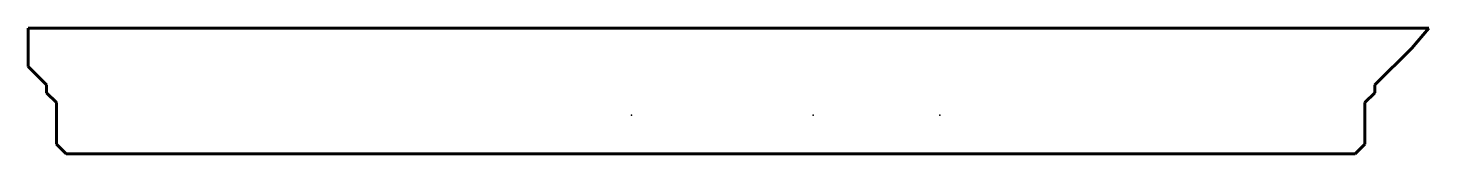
# Model space of a CAD drawing. Header units: millimetres. Extents: x -24 to 2082, y -151 to 38.
import ezdxf

# ---------------------------------------------------------------- set-up
doc = ezdxf.new("R2010")
doc.units = ezdxf.units.MM
doc.linetypes.add('K5LT32768', pattern=[0])
doc.linetypes.add('K5LT32769', pattern=[0])
doc.layers.add('Системный слой', color=7, linetype='Continuous')

msp = doc.modelspace()

# ---------------------------------------------------------------- linework, layer by layer
at = {"color": 7, "linetype": 'K5LT32769', "lineweight": 60}
for p, q in [((-23.9, -19), (-23.9, 38.4)), ((4.1, -47), (-23.9, -19)), ((19.1, -73.5), (4.1, -58.6)), ((19.1, -136.2), (19.1, -73.5))]:
    msp.add_line(p, q, dxfattribs=at)
at = {"color": 5, "linetype": 'K5LT32768', "lineweight": 60, "true_color": 0x0000ff}
for p, q in [((2055.6, 8.4), (2081.6, 38.4)), ((2000.1, -47), (2055.6, 8.4)), ((1985.1, -73.5), (2000.1, -58.6)), ((2000.1, -58.6), (2000.1, -47))]:
    msp.add_line(p, q, dxfattribs=at)
at = {"layer": 'Системный слой', "color": 5, "linetype": 'K5LT32768', "lineweight": 60, "true_color": 0x0000ff}
for p, q in [((-23.9, 38.4), (2081.6, 38.4)), ((1985.1, -73.5), (1985.1, -136.2)), ((1970.7, -150.6), (1985.1, -136.2)), ((33.5, -150.6), (1970.7, -150.6))]:
    msp.add_line(p, q, dxfattribs=at)
at = {"layer": 'Системный слой', "color": 7, "linetype": 'K5LT32769', "lineweight": 60}
for p, q in [((4.1, -47), (4.1, -58.6)), ((19.1, -136.2), (33.5, -150.6))]:
    msp.add_line(p, q, dxfattribs=at)
at = {"layer": 'Системный слой'}
for p in [(883.1, -92.5), (1156, -92.5), (1346.5, -92.5)]:
    msp.add_point(p, dxfattribs=at)

doc.saveas('drawing.dxf')
